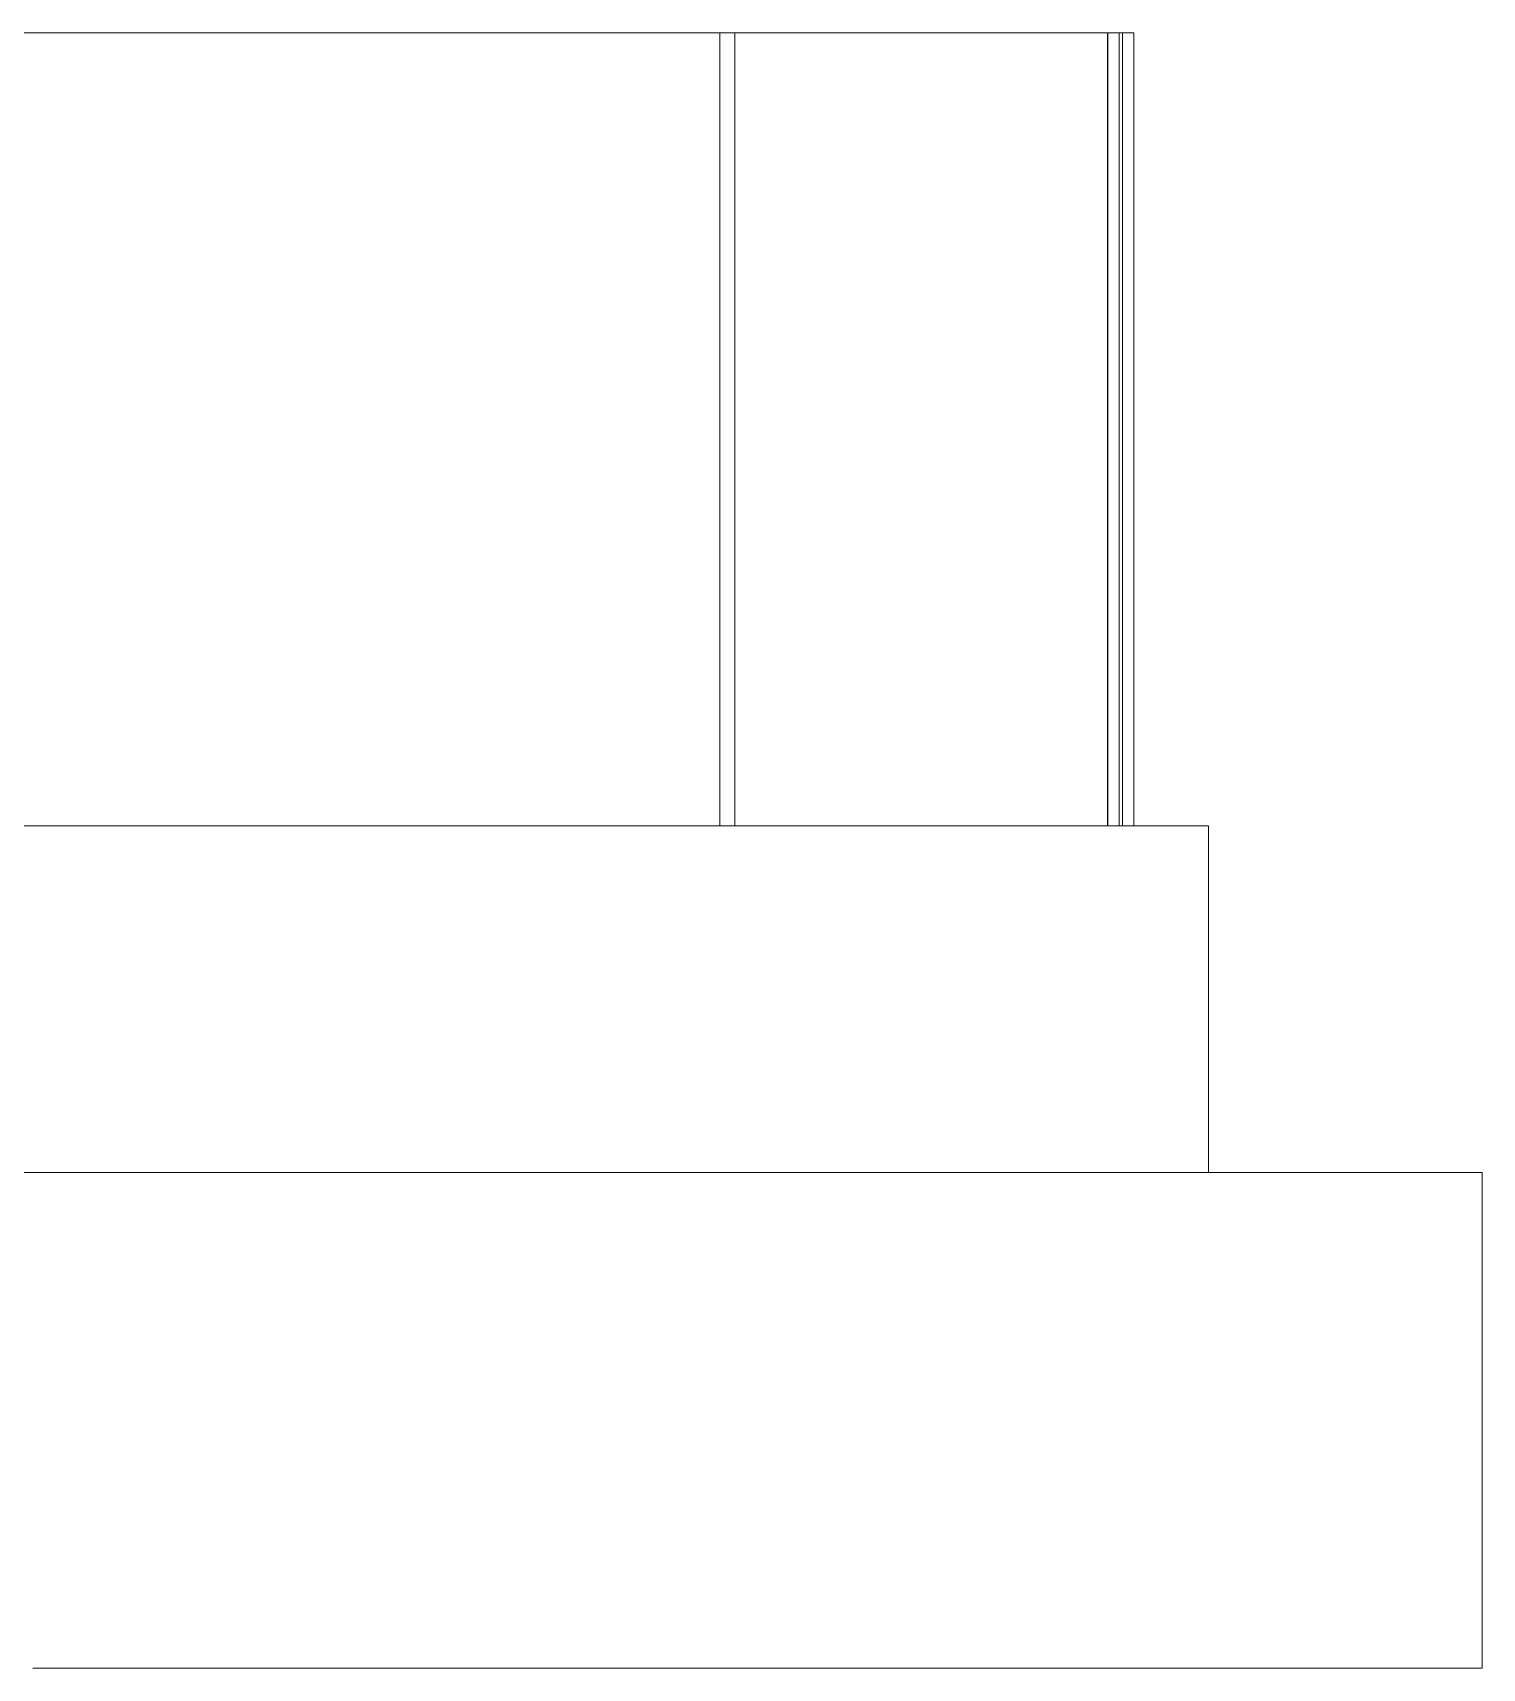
# Model space of a CAD drawing. Header units: millimetres. Extents: x -2171 to 1563, y -1758 to -1505.
# Drawn here: x -141.176 to -139.714, y -1741.284 to -1739.634 of the extents above; entities that cross this region are included whole.
import ezdxf

# ---------------------------------------------------------------- set-up
doc = ezdxf.new("R2010")
doc.units = ezdxf.units.MM
doc.linetypes.add('Wipeout_Contour', pattern=[1000, 0, -1000])
doc.layers.add('Interior - Stair & Railing', color=7, linetype='Continuous')
doc.layers.add('Structural - Bearing', color=7, linetype='Continuous')
for name, color, linetype, lineweight, true_color in [('Interior - Stair & Railing_Pen_No__102', 7, 'Continuous', 13, 0xcccccc), ('Interior - Stair & Railing_Pen_No__11', 7, 'Continuous', 13, 0x464646), ('Structural - Bearing_Pen_No__102', 7, 'Continuous', 13, 0xcccccc), ('Structural - Bearing_Pen_No__87', 7, 'Continuous', 9, 0x6a6a6a)]:
    doc.layers.add(name, color=color, linetype=linetype, lineweight=lineweight, true_color=true_color)
doc.layers.add('Structural - Bearing_Pen_No__89', color=7, linetype='Continuous', lineweight=13)

# ---------------------------------------------------------------- blocks, each defined once
blk = doc.blocks.new('Section Element_148_1')
at = {"color": 254, "linetype": 'Wipeout_Contour', "lineweight": 0, "ltscale": 78404.661558}
blk.add_wipeout([(13220.4, 14870), (13218.4, 14870), (13218.4, 14070), (13220.4, 14070)], dxfattribs=at).dxf.layer = 'Interior - Stair & Railing'
at = {"color": 254, "linetype": 'Wipeout_Contour', "lineweight": 0, "ltscale": 78388.582462}
blk.add_wipeout([(13208.5, 14870), (13208.5, 14070), (13218.4, 14070), (13218.4, 14870)], dxfattribs=at).dxf.layer = 'Interior - Stair & Railing'
at = {"layer": 'Interior - Stair & Railing_Pen_No__102', "color": 254, "linetype": 'Continuous', "lineweight": 13, "true_color": 0xcccccc}
for p in [(13218.4, 14870), (13220.4, 14070)]:
    blk.add_line(p, (13220.4, 14870), dxfattribs=at)
at = {"color": 254, "linetype": 'Wipeout_Contour', "lineweight": 0, "ltscale": 78351.132067}
blk.add_wipeout([(13190.6, 14070), (13208.5, 14070), (13208.5, 14870), (13190.6, 14870)], dxfattribs=at).dxf.layer = 'Interior - Stair & Railing'
at = {"layer": 'Interior - Stair & Railing_Pen_No__102', "color": 254, "linetype": 'Continuous', "lineweight": 13, "true_color": 0xcccccc}
for p, q in [((13205.4, 14070), (13205.4, 14870)), ((13208.5, 14870), (13218.4, 14870)), ((13208.9, 14870), (13208.9, 14070))]:
    blk.add_line(p, q, dxfattribs=at)
at = {"color": 254, "linetype": 'Wipeout_Contour', "lineweight": 0, "ltscale": 78292.471454}
blk.add_wipeout([(13190.6, 14870), (13164.9, 14870), (13164.9, 14070), (13190.6, 14070)], dxfattribs=at).dxf.layer = 'Interior - Stair & Railing'
at = {"layer": 'Interior - Stair & Railing_Pen_No__102', "color": 254, "linetype": 'Continuous', "lineweight": 13, "true_color": 0xcccccc}
for p, q in [((13190.6, 14870), (13208.5, 14870)), ((13194, 14870), (13194, 14070))]:
    blk.add_line(p, q, dxfattribs=at)
at = {"color": 254, "linetype": 'Wipeout_Contour', "lineweight": 0, "ltscale": 97469.939943}
blk.add_wipeout([(13164.9, 14870), (13131.5, 14870), (13131.5, 14070), (13148.6, 14070), (13164.9, 14070)], dxfattribs=at).dxf.layer = 'Interior - Stair & Railing'
at = {"layer": 'Interior - Stair & Railing_Pen_No__102', "color": 254, "linetype": 'Continuous', "lineweight": 13, "true_color": 0xcccccc}
blk.add_line((13164.9, 14870), (13190.6, 14870), dxfattribs=at)
at = {"color": 254, "linetype": 'Wipeout_Contour', "lineweight": 0, "ltscale": 78112.61748}
blk.add_wipeout([(13131.5, 14870), (13090.3, 14870), (13090.3, 14070), (13131.5, 14070)], dxfattribs=at).dxf.layer = 'Interior - Stair & Railing'
at = {"layer": 'Interior - Stair & Railing_Pen_No__102', "color": 254, "linetype": 'Continuous', "lineweight": 13, "true_color": 0xcccccc}
blk.add_line((13131.5, 14870), (13164.9, 14870), dxfattribs=at)
at = {"color": 254, "linetype": 'Wipeout_Contour', "lineweight": 0, "ltscale": 97207.654727}
blk.add_wipeout([(13041.7, 14070), (13088, 14070), (13090.3, 14070), (13090.3, 14870), (13041.7, 14870)], dxfattribs=at).dxf.layer = 'Interior - Stair & Railing'
at = {"layer": 'Interior - Stair & Railing_Pen_No__102', "color": 254, "linetype": 'Continuous', "lineweight": 13, "true_color": 0xcccccc}
blk.add_line((13090.3, 14870), (13131.5, 14870), dxfattribs=at)
at = {"color": 254, "linetype": 'Wipeout_Contour', "lineweight": 0, "ltscale": 97019.879912}
blk.add_wipeout([(13041.7, 14870), (12985.7, 14870), (12985.7, 14070), (13017.5, 14070), (13041.7, 14070)], dxfattribs=at).dxf.layer = 'Interior - Stair & Railing'
at = {"layer": 'Interior - Stair & Railing_Pen_No__102', "color": 254, "linetype": 'Continuous', "lineweight": 13, "true_color": 0xcccccc}
blk.add_line((13041.7, 14870), (13090.3, 14870), dxfattribs=at)
at = {"color": 254, "linetype": 'Wipeout_Contour', "lineweight": 0, "ltscale": 96806.649142}
blk.add_wipeout([(12985.7, 14870), (12922.6, 14870), (12922.6, 14070), (12937.4, 14070), (12985.7, 14070)], dxfattribs=at).dxf.layer = 'Interior - Stair & Railing'
at = {"layer": 'Interior - Stair & Railing_Pen_No__102', "color": 254, "linetype": 'Continuous', "lineweight": 13, "true_color": 0xcccccc}
blk.add_line((12985.7, 14870), (13041.7, 14870), dxfattribs=at)
at = {"color": 254, "linetype": 'Wipeout_Contour', "lineweight": 0, "ltscale": 77515.807798}
blk.add_wipeout([(12922.6, 14870), (12852.8, 14870), (12852.8, 14070), (12922.6, 14070)], dxfattribs=at).dxf.layer = 'Interior - Stair & Railing'
at = {"layer": 'Interior - Stair & Railing_Pen_No__102', "color": 254, "linetype": 'Continuous', "lineweight": 13, "true_color": 0xcccccc}
blk.add_line((12922.6, 14870), (12985.7, 14870), dxfattribs=at)
at = {"color": 254, "linetype": 'Wipeout_Contour', "lineweight": 0, "ltscale": 77422.516603}
blk.add_wipeout([(12852.4, 14070), (12852.8, 14070), (12852.8, 14870), (12852.4, 14870)], dxfattribs=at).dxf.layer = 'Interior - Stair & Railing'
at = {"color": 254, "linetype": 'Wipeout_Contour', "lineweight": 0, "ltscale": 96373.063478}
blk.add_wipeout([(12852.4, 14870), (12775.6, 14870), (12775.6, 14070), (12848.1, 14070), (12852.4, 14070)], dxfattribs=at).dxf.layer = 'Interior - Stair & Railing'
at = {"layer": 'Interior - Stair & Railing_Pen_No__102', "color": 254, "linetype": 'Continuous', "lineweight": 13, "true_color": 0xcccccc}
blk.add_line((12852.8, 14870), (12922.6, 14870), dxfattribs=at)
at = {"layer": 'Interior - Stair & Railing_Pen_No__11', "color": 49, "linetype": 'Continuous', "lineweight": 13, "true_color": 0x464646}
blk.add_line((12852.4, 14870), (12852.8, 14870), dxfattribs=at)
at = {"color": 254, "linetype": 'Wipeout_Contour', "lineweight": 0, "ltscale": 77108.121754}
blk.add_wipeout([(12692.2, 14870), (12692.2, 14070), (12775.6, 14070), (12775.6, 14870)], dxfattribs=at).dxf.layer = 'Interior - Stair & Railing'
at = {"layer": 'Interior - Stair & Railing_Pen_No__11', "color": 49, "linetype": 'Continuous', "lineweight": 13, "true_color": 0x464646}
blk.add_line((12775.6, 14870), (12852.4, 14870), dxfattribs=at)
at = {"color": 254, "linetype": 'Wipeout_Contour', "lineweight": 0, "ltscale": 95795.980657}
blk.add_wipeout([(12692.2, 14870), (12602.7, 14870), (12602.7, 14070), (12643.4, 14070), (12692.2, 14070)], dxfattribs=at).dxf.layer = 'Interior - Stair & Railing'
at = {"layer": 'Interior - Stair & Railing_Pen_No__11', "color": 49, "linetype": 'Continuous', "lineweight": 13, "true_color": 0x464646}
blk.add_line((12692.2, 14870), (12775.6, 14870), dxfattribs=at)
at = {"color": 254, "linetype": 'Wipeout_Contour', "lineweight": 0, "ltscale": 95476.861923}
blk.add_wipeout([(12602.7, 14870), (12507.3, 14870), (12507.3, 14070), (12528.9, 14070), (12602.7, 14070)], dxfattribs=at).dxf.layer = 'Interior - Stair & Railing'
at = {"layer": 'Interior - Stair & Railing_Pen_No__11', "color": 49, "linetype": 'Continuous', "lineweight": 13, "true_color": 0x464646}
blk.add_line((12602.7, 14870), (12692.2, 14870), dxfattribs=at)
at = {"color": 254, "linetype": 'Wipeout_Contour', "lineweight": 0, "ltscale": 95188.224168}
blk.add_wipeout([(12507.3, 14870), (12406.3, 14870), (12406.3, 14070), (12481.7, 14070), (12507.3, 14070)], dxfattribs=at).dxf.layer = 'Interior - Stair & Railing'
at = {"layer": 'Interior - Stair & Railing_Pen_No__11', "color": 49, "linetype": 'Continuous', "lineweight": 13, "true_color": 0x464646}
blk.add_line((12507.3, 14870), (12602.7, 14870), dxfattribs=at)
at = {"color": 254, "linetype": 'Wipeout_Contour', "lineweight": 0, "ltscale": 76110.504715}
blk.add_wipeout([(12300, 14870), (12300, 14070), (12406.3, 14070), (12406.3, 14870)], dxfattribs=at).dxf.layer = 'Interior - Stair & Railing'
at = {"layer": 'Interior - Stair & Railing_Pen_No__11', "color": 49, "linetype": 'Continuous', "lineweight": 13, "true_color": 0x464646}
blk.add_line((12406.3, 14870), (12507.3, 14870), dxfattribs=at)
at = {"color": 254, "linetype": 'Wipeout_Contour', "lineweight": 0, "ltscale": 94502.324838}
blk.add_wipeout([(12300, 14870), (12188.9, 14870), (12188.9, 14070), (12278.2, 14070), (12300, 14070)], dxfattribs=at).dxf.layer = 'Interior - Stair & Railing'
at = {"layer": 'Interior - Stair & Railing_Pen_No__11', "color": 49, "linetype": 'Continuous', "lineweight": 13, "true_color": 0x464646}
blk.add_line((12300, 14870), (12406.3, 14870), dxfattribs=at)
at = {"color": 254, "linetype": 'Wipeout_Contour', "lineweight": 0, "ltscale": 75536.634259}
blk.add_wipeout([(12073.2, 14870), (12073.2, 14070), (12188.9, 14070), (12188.9, 14870)], dxfattribs=at).dxf.layer = 'Interior - Stair & Railing'
at = {"layer": 'Interior - Stair & Railing_Pen_No__11', "color": 49, "linetype": 'Continuous', "lineweight": 13, "true_color": 0x464646}
for p, q in [((12073.2, 14870), (12188.9, 14870)), ((12188.9, 14870), (12300, 14870))]:
    blk.add_line(p, q, dxfattribs=at)
blk = doc.blocks.new('Section Element_149_1')
at = {"layer": 'Interior - Stair & Railing_Pen_No__102', "color": 254, "linetype": 'Continuous', "lineweight": 13, "true_color": 0xcccccc}
for p, q in [((12802.9, 14070), (12802.9, 14870)), ((12817.9, 14070), (12817.9, 14870)), ((13193.8, 14870), (13193.8, 14070)), ((13208.8, 14870), (13208.8, 14070))]:
    blk.add_line(p, q, dxfattribs=at)
blk = doc.blocks.new('Section Element_150_1')
at = {"layer": 'Interior - Stair & Railing_Pen_No__102', "color": 254, "linetype": 'Continuous', "lineweight": 13, "true_color": 0xcccccc}
for p, q in [((12802.8, 14070), (12802.8, 14870)), ((12817.8, 14070), (12817.8, 14870))]:
    blk.add_line(p, q, dxfattribs=at)
blk = doc.blocks.new('Section Element_153_1')
at = {"color": 254, "linetype": 'Wipeout_Contour', "lineweight": 0, "ltscale": 76915.584982}
blk.add_wipeout([(13287.5, 14070), (13287.5, 13720), (13295.6, 13720), (13295.6, 14070)], dxfattribs=at).dxf.layer = 'Structural - Bearing'
at = {"color": 254, "linetype": 'Wipeout_Contour', "lineweight": 0, "ltscale": 76878.340014}
blk.add_wipeout([(13268.6, 13720), (13287.5, 13720), (13287.5, 14070), (13268.6, 14070)], dxfattribs=at).dxf.layer = 'Structural - Bearing'
at = {"layer": 'Structural - Bearing_Pen_No__102', "color": 254, "linetype": 'Continuous', "lineweight": 13, "true_color": 0xcccccc}
for p in [(13287.5, 14070), (13295.6, 13720)]:
    blk.add_line(p, (13295.6, 14070), dxfattribs=at)
at = {"color": 254, "linetype": 'Wipeout_Contour', "lineweight": 0, "ltscale": 76811.519854}
blk.add_wipeout([(13239.1, 14070), (13239.1, 13720), (13268.6, 13720), (13268.6, 14070)], dxfattribs=at).dxf.layer = 'Structural - Bearing'
at = {"layer": 'Structural - Bearing_Pen_No__102', "color": 254, "linetype": 'Continuous', "lineweight": 13, "true_color": 0xcccccc}
blk.add_line((13268.6, 14070), (13287.5, 14070), dxfattribs=at)
at = {"color": 254, "linetype": 'Wipeout_Contour', "lineweight": 0, "ltscale": 76715.501054}
blk.add_wipeout([(13199, 13720), (13239.1, 13720), (13239.1, 14070), (13199, 14070)], dxfattribs=at).dxf.layer = 'Structural - Bearing'
at = {"layer": 'Structural - Bearing_Pen_No__102', "color": 254, "linetype": 'Continuous', "lineweight": 13, "true_color": 0xcccccc}
blk.add_line((13239.1, 14070), (13268.6, 14070), dxfattribs=at)
at = {"color": 254, "linetype": 'Wipeout_Contour', "lineweight": 0, "ltscale": 76590.824}
blk.add_wipeout([(13148.6, 14070), (13148.6, 13720), (13199, 13720), (13199, 14070)], dxfattribs=at).dxf.layer = 'Structural - Bearing'
at = {"layer": 'Structural - Bearing_Pen_No__102', "color": 254, "linetype": 'Continuous', "lineweight": 13, "true_color": 0xcccccc}
blk.add_line((13199, 14070), (13239.1, 14070), dxfattribs=at)
at = {"color": 254, "linetype": 'Wipeout_Contour', "lineweight": 0, "ltscale": 76438.189134}
blk.add_wipeout([(13088, 14070), (13088, 13720), (13148.6, 13720), (13148.6, 14070)], dxfattribs=at).dxf.layer = 'Structural - Bearing'
at = {"layer": 'Structural - Bearing_Pen_No__102', "color": 254, "linetype": 'Continuous', "lineweight": 13, "true_color": 0xcccccc}
blk.add_line((13148.6, 14070), (13199, 14070), dxfattribs=at)
at = {"color": 254, "linetype": 'Wipeout_Contour', "lineweight": 0, "ltscale": 76258.45202}
blk.add_wipeout([(13017.5, 14070), (13017.5, 13720), (13088, 13720), (13088, 14070)], dxfattribs=at).dxf.layer = 'Structural - Bearing'
at = {"layer": 'Structural - Bearing_Pen_No__102', "color": 254, "linetype": 'Continuous', "lineweight": 13, "true_color": 0xcccccc}
blk.add_line((13088, 14070), (13148.6, 14070), dxfattribs=at)
at = {"color": 254, "linetype": 'Wipeout_Contour', "lineweight": 0, "ltscale": 76057.43763}
blk.add_wipeout([(12940.9, 14070), (12940.9, 13720), (13017.5, 13720), (13017.5, 14070)], dxfattribs=at).dxf.layer = 'Structural - Bearing'
at = {"layer": 'Structural - Bearing_Pen_No__102', "color": 254, "linetype": 'Continuous', "lineweight": 13, "true_color": 0xcccccc}
blk.add_line((13017.5, 14070), (13088, 14070), dxfattribs=at)
at = {"color": 254, "linetype": 'Wipeout_Contour', "lineweight": 0, "ltscale": 75948.132784}
blk.add_wipeout([(12940.9, 14070), (12937.4, 14070), (12937.4, 13720), (12940.9, 13720)], dxfattribs=at).dxf.layer = 'Structural - Bearing'
at = {"color": 254, "linetype": 'Wipeout_Contour', "lineweight": 0, "ltscale": 75821.831569}
blk.add_wipeout([(12848.1, 14070), (12848.1, 13720), (12937.4, 13720), (12937.4, 14070)], dxfattribs=at).dxf.layer = 'Structural - Bearing'
at = {"layer": 'Structural - Bearing_Pen_No__102', "color": 254, "linetype": 'Continuous', "lineweight": 13, "true_color": 0xcccccc}
blk.add_line((12940.9, 14070), (13017.5, 14070), dxfattribs=at)
at = {"layer": 'Structural - Bearing_Pen_No__87', "color": 251, "linetype": 'Continuous', "lineweight": 9, "true_color": 0x6a6a6a}
blk.add_line((12937.4, 14070), (12940.9, 14070), dxfattribs=at)
at = {"color": 254, "linetype": 'Wipeout_Contour', "lineweight": 0, "ltscale": 75567.375247}
blk.add_wipeout([(12750, 14070), (12750, 13720), (12848.1, 13720), (12848.1, 14070)], dxfattribs=at).dxf.layer = 'Structural - Bearing'
at = {"layer": 'Structural - Bearing_Pen_No__87', "color": 251, "linetype": 'Continuous', "lineweight": 9, "true_color": 0x6a6a6a}
blk.add_line((12848.1, 14070), (12937.4, 14070), dxfattribs=at)
at = {"color": 254, "linetype": 'Wipeout_Contour', "lineweight": 0, "ltscale": 75290.653424}
blk.add_wipeout([(12643.4, 14070), (12643.4, 13720), (12750, 13720), (12750, 14070)], dxfattribs=at).dxf.layer = 'Structural - Bearing'
at = {"layer": 'Structural - Bearing_Pen_No__87', "color": 251, "linetype": 'Continuous', "lineweight": 9, "true_color": 0x6a6a6a}
blk.add_line((12750, 14070), (12848.1, 14070), dxfattribs=at)
at = {"color": 254, "linetype": 'Wipeout_Contour', "lineweight": 0, "ltscale": 74993.185854}
blk.add_wipeout([(12528.9, 14070), (12528.9, 13720), (12643.4, 13720), (12643.4, 14070)], dxfattribs=at).dxf.layer = 'Structural - Bearing'
at = {"layer": 'Structural - Bearing_Pen_No__87', "color": 251, "linetype": 'Continuous', "lineweight": 9, "true_color": 0x6a6a6a}
blk.add_line((12643.4, 14070), (12750, 14070), dxfattribs=at)
at = {"color": 254, "linetype": 'Wipeout_Contour', "lineweight": 0, "ltscale": 74676.595971}
blk.add_wipeout([(12528.9, 14070), (12407, 14070), (12407, 13720), (12528.9, 13720)], dxfattribs=at).dxf.layer = 'Structural - Bearing'
at = {"layer": 'Structural - Bearing_Pen_No__87', "color": 251, "linetype": 'Continuous', "lineweight": 9, "true_color": 0x6a6a6a}
blk.add_line((12528.9, 14070), (12643.4, 14070), dxfattribs=at)
at = {"color": 254, "linetype": 'Wipeout_Contour', "lineweight": 0, "ltscale": 74342.599287}
blk.add_wipeout([(12278.2, 14070), (12278.2, 13720), (12407, 13720), (12407, 14070)], dxfattribs=at).dxf.layer = 'Structural - Bearing'
at = {"layer": 'Structural - Bearing_Pen_No__87', "color": 251, "linetype": 'Continuous', "lineweight": 9, "true_color": 0x6a6a6a}
blk.add_line((12407, 14070), (12528.9, 14070), dxfattribs=at)
at = {"color": 254, "linetype": 'Wipeout_Contour', "lineweight": 0, "ltscale": 73992.990987}
blk.add_wipeout([(12143, 14070), (12143, 13720), (12278.2, 13720), (12278.2, 14070)], dxfattribs=at).dxf.layer = 'Structural - Bearing'
at = {"layer": 'Structural - Bearing_Pen_No__87', "color": 251, "linetype": 'Continuous', "lineweight": 9, "true_color": 0x6a6a6a}
blk.add_line((12278.2, 14070), (12407, 14070), dxfattribs=at)
at = {"color": 254, "linetype": 'Wipeout_Contour', "lineweight": 0, "ltscale": 73629.633074}
blk.add_wipeout([(12002.1, 14070), (12002.1, 13720), (12143, 13720), (12143, 14070)], dxfattribs=at).dxf.layer = 'Structural - Bearing'
at = {"layer": 'Structural - Bearing_Pen_No__87', "color": 251, "linetype": 'Continuous', "lineweight": 9, "true_color": 0x6a6a6a}
for p, q in [((12002.1, 14070), (12143, 14070)), ((12143, 14070), (12278.2, 14070))]:
    blk.add_line(p, q, dxfattribs=at)
blk = doc.blocks.new('Section Element_396_1')
at = {"color": 254, "linetype": 'Wipeout_Contour', "lineweight": 0, "ltscale": 73167.263967}
blk.add_wipeout([(12109.8, 13720), (12109.8, 13570), (12254, 13570), (12254, 13720)], dxfattribs=at).dxf.layer = 'Structural - Bearing'
at = {"color": 254, "linetype": 'Wipeout_Contour', "lineweight": 0, "ltscale": 76105.098914}
blk.add_wipeout([(13257.3, 13720), (13257.3, 13570), (13261.4, 13570), (13261.4, 13720)], dxfattribs=at).dxf.layer = 'Structural - Bearing'
at = {"layer": 'Structural - Bearing_Pen_No__89', "color": 7, "linetype": 'Continuous', "lineweight": 13}
blk.add_line((11960.9, 13720), (12109.8, 13720), dxfattribs=at)
at = {"color": 254, "linetype": 'Wipeout_Contour', "lineweight": 0, "ltscale": 73545.725727}
blk.add_wipeout([(12393.1, 13720), (12254, 13720), (12254, 13570), (12393.1, 13570)], dxfattribs=at).dxf.layer = 'Structural - Bearing'
at = {"layer": 'Structural - Bearing_Pen_No__89', "color": 7, "linetype": 'Continuous', "lineweight": 13}
blk.add_line((12109.8, 13720), (12254, 13720), dxfattribs=at)
at = {"color": 254, "linetype": 'Wipeout_Contour', "lineweight": 0, "ltscale": 73911.843019}
blk.add_wipeout([(12526.3, 13720), (12393.1, 13720), (12393.1, 13570), (12526.3, 13570)], dxfattribs=at).dxf.layer = 'Structural - Bearing'
at = {"layer": 'Structural - Bearing_Pen_No__89', "color": 7, "linetype": 'Continuous', "lineweight": 13}
blk.add_line((12254, 13720), (12393.1, 13720), dxfattribs=at)
at = {"color": 254, "linetype": 'Wipeout_Contour', "lineweight": 0, "ltscale": 74263.970029}
blk.add_wipeout([(12653.4, 13720), (12526.3, 13720), (12526.3, 13570), (12653.4, 13570)], dxfattribs=at).dxf.layer = 'Structural - Bearing'
at = {"layer": 'Structural - Bearing_Pen_No__89', "color": 7, "linetype": 'Continuous', "lineweight": 13}
blk.add_line((12393.1, 13720), (12526.3, 13720), dxfattribs=at)
at = {"color": 254, "linetype": 'Wipeout_Contour', "lineweight": 0, "ltscale": 74600.510248}
blk.add_wipeout([(12653.4, 13570), (12773.9, 13570), (12773.9, 13720), (12653.4, 13720)], dxfattribs=at).dxf.layer = 'Structural - Bearing'
at = {"layer": 'Structural - Bearing_Pen_No__89', "color": 7, "linetype": 'Continuous', "lineweight": 13}
blk.add_line((12526.3, 13720), (12653.4, 13720), dxfattribs=at)
at = {"color": 254, "linetype": 'Wipeout_Contour', "lineweight": 0, "ltscale": 74919.926157}
blk.add_wipeout([(12773.9, 13720), (12773.9, 13570), (12887.2, 13570), (12887.2, 13720)], dxfattribs=at).dxf.layer = 'Structural - Bearing'
at = {"layer": 'Structural - Bearing_Pen_No__89', "color": 7, "linetype": 'Continuous', "lineweight": 13}
blk.add_line((12653.4, 13720), (12773.9, 13720), dxfattribs=at)
at = {"color": 254, "linetype": 'Wipeout_Contour', "lineweight": 0, "ltscale": 75220.748704}
blk.add_wipeout([(12992.9, 13720), (12887.2, 13720), (12887.2, 13570), (12992.9, 13570)], dxfattribs=at).dxf.layer = 'Structural - Bearing'
at = {"layer": 'Structural - Bearing_Pen_No__89', "color": 7, "linetype": 'Continuous', "lineweight": 13}
blk.add_line((12773.9, 13720), (12887.2, 13720), dxfattribs=at)
at = {"color": 254, "linetype": 'Wipeout_Contour', "lineweight": 0, "ltscale": 75501.586091}
blk.add_wipeout([(12992.9, 13720), (12992.9, 13570), (13090.8, 13570), (13090.8, 13720)], dxfattribs=at).dxf.layer = 'Structural - Bearing'
at = {"layer": 'Structural - Bearing_Pen_No__89', "color": 7, "linetype": 'Continuous', "lineweight": 13}
blk.add_line((12887.2, 13720), (12992.9, 13720), dxfattribs=at)
at = {"color": 254, "linetype": 'Wipeout_Contour', "lineweight": 0, "ltscale": 75761.132225}
blk.add_wipeout([(13180.4, 13720), (13090.8, 13720), (13090.8, 13570), (13180.4, 13570)], dxfattribs=at).dxf.layer = 'Structural - Bearing'
at = {"layer": 'Structural - Bearing_Pen_No__89', "color": 7, "linetype": 'Continuous', "lineweight": 13}
blk.add_line((12992.9, 13720), (13090.8, 13720), dxfattribs=at)
at = {"color": 254, "linetype": 'Wipeout_Contour', "lineweight": 0, "ltscale": 75992.347474}
blk.add_wipeout([(13180.4, 13720), (13180.4, 13570), (13257.3, 13570), (13257.3, 13720)], dxfattribs=at).dxf.layer = 'Structural - Bearing'
at = {"layer": 'Structural - Bearing_Pen_No__89', "color": 7, "linetype": 'Continuous', "lineweight": 13}
blk.add_line((13090.8, 13720), (13180.4, 13720), dxfattribs=at)
at = {"color": 254, "linetype": 'Wipeout_Contour', "lineweight": 0, "ltscale": 76211.601261}
blk.add_wipeout([(13333.6, 13720), (13261.4, 13720), (13261.4, 13570), (13333.6, 13570)], dxfattribs=at).dxf.layer = 'Structural - Bearing'
at = {"layer": 'Structural - Bearing_Pen_No__102', "color": 254, "linetype": 'Continuous', "lineweight": 13, "true_color": 0xcccccc}
blk.add_line((13257.3, 13720), (13261.4, 13720), dxfattribs=at)
at = {"layer": 'Structural - Bearing_Pen_No__89', "color": 7, "linetype": 'Continuous', "lineweight": 13}
blk.add_line((13180.4, 13720), (13257.3, 13720), dxfattribs=at)
at = {"color": 254, "linetype": 'Wipeout_Contour', "lineweight": 0, "ltscale": 76400.407952}
blk.add_wipeout([(13396.5, 13720), (13333.6, 13720), (13333.6, 13570), (13396.5, 13570)], dxfattribs=at).dxf.layer = 'Structural - Bearing'
at = {"layer": 'Structural - Bearing_Pen_No__102', "color": 254, "linetype": 'Continuous', "lineweight": 13, "true_color": 0xcccccc}
blk.add_line((13261.4, 13720), (13333.6, 13720), dxfattribs=at)
at = {"color": 254, "linetype": 'Wipeout_Contour', "lineweight": 0, "ltscale": 76563.703505}
blk.add_wipeout([(13450.1, 13720), (13396.5, 13720), (13396.5, 13570), (13450.1, 13570)], dxfattribs=at).dxf.layer = 'Structural - Bearing'
at = {"layer": 'Structural - Bearing_Pen_No__102', "color": 254, "linetype": 'Continuous', "lineweight": 13, "true_color": 0xcccccc}
blk.add_line((13333.6, 13720), (13396.5, 13720), dxfattribs=at)
at = {"color": 254, "linetype": 'Wipeout_Contour', "lineweight": 0, "ltscale": 76700.715347}
blk.add_wipeout([(13494.1, 13720), (13450.1, 13720), (13450.1, 13570), (13494.1, 13570)], dxfattribs=at).dxf.layer = 'Structural - Bearing'
at = {"layer": 'Structural - Bearing_Pen_No__102', "color": 254, "linetype": 'Continuous', "lineweight": 13, "true_color": 0xcccccc}
blk.add_line((13396.5, 13720), (13450.1, 13720), dxfattribs=at)
at = {"color": 254, "linetype": 'Wipeout_Contour', "lineweight": 0, "ltscale": 76810.793971}
blk.add_wipeout([(13528.4, 13720), (13494.1, 13720), (13494.1, 13570), (13528.4, 13570)], dxfattribs=at).dxf.layer = 'Structural - Bearing'
at = {"layer": 'Structural - Bearing_Pen_No__102', "color": 254, "linetype": 'Continuous', "lineweight": 13, "true_color": 0xcccccc}
blk.add_line((13450.1, 13720), (13494.1, 13720), dxfattribs=at)
at = {"color": 254, "linetype": 'Wipeout_Contour', "lineweight": 0, "ltscale": 76893.416722}
blk.add_wipeout([(13552.8, 13720), (13528.4, 13720), (13528.4, 13570), (13552.8, 13570)], dxfattribs=at).dxf.layer = 'Structural - Bearing'
at = {"layer": 'Structural - Bearing_Pen_No__102', "color": 254, "linetype": 'Continuous', "lineweight": 13, "true_color": 0xcccccc}
blk.add_line((13494.1, 13720), (13528.4, 13720), dxfattribs=at)
at = {"color": 254, "linetype": 'Wipeout_Contour', "lineweight": 0, "ltscale": 76948.190834}
blk.add_wipeout([(13552.8, 13720), (13552.8, 13570), (13567.3, 13570), (13567.3, 13720)], dxfattribs=at).dxf.layer = 'Structural - Bearing'
at = {"layer": 'Structural - Bearing_Pen_No__102', "color": 254, "linetype": 'Continuous', "lineweight": 13, "true_color": 0xcccccc}
blk.add_line((13528.4, 13720), (13552.8, 13720), dxfattribs=at)
at = {"color": 254, "linetype": 'Wipeout_Contour', "lineweight": 0, "ltscale": 76974.855711}
blk.add_wipeout([(13571.7, 13720), (13567.3, 13720), (13567.3, 13570), (13571.7, 13570)], dxfattribs=at).dxf.layer = 'Structural - Bearing'
at = {"layer": 'Structural - Bearing_Pen_No__102', "color": 254, "linetype": 'Continuous', "lineweight": 13, "true_color": 0xcccccc}
for p, q in [((13552.8, 13720), (13567.3, 13720)), ((13567.3, 13720), (13571.7, 13720)), ((13571.7, 13570), (13571.7, 13720))]:
    blk.add_line(p, q, dxfattribs=at)
blk = doc.blocks.new('Section Element_412_1')
at = {"color": 254, "linetype": 'Wipeout_Contour', "lineweight": 0, "ltscale": 76104.983425}
blk.add_wipeout([(13528.4, 13570), (13494.3, 13570), (13494.3, 13220), (13528.4, 13220)], dxfattribs=at).dxf.layer = 'Structural - Bearing'
at = {"color": 254, "linetype": 'Wipeout_Contour', "lineweight": 0, "ltscale": 76188.186208}
blk.add_wipeout([(13552.8, 13570), (13528.4, 13570), (13528.4, 13220), (13552.8, 13220)], dxfattribs=at).dxf.layer = 'Structural - Bearing'
at = {"layer": 'Structural - Bearing_Pen_No__102', "color": 254, "linetype": 'Continuous', "lineweight": 13, "true_color": 0xcccccc}
blk.add_line((13528.4, 13220), (13494.3, 13220), dxfattribs=at)
at = {"color": 254, "linetype": 'Wipeout_Contour', "lineweight": 0, "ltscale": 76243.468943}
blk.add_wipeout([(13552.8, 13570), (13552.8, 13220), (13567.3, 13220), (13567.3, 13570)], dxfattribs=at).dxf.layer = 'Structural - Bearing'
at = {"layer": 'Structural - Bearing_Pen_No__102', "color": 254, "linetype": 'Continuous', "lineweight": 13, "true_color": 0xcccccc}
blk.add_line((13552.8, 13220), (13528.4, 13220), dxfattribs=at)
at = {"color": 254, "linetype": 'Wipeout_Contour', "lineweight": 0, "ltscale": 76270.381157}
blk.add_wipeout([(13571.7, 13570), (13567.3, 13570), (13567.3, 13220), (13571.7, 13220)], dxfattribs=at).dxf.layer = 'Structural - Bearing'
at = {"layer": 'Structural - Bearing_Pen_No__102', "color": 254, "linetype": 'Continuous', "lineweight": 13, "true_color": 0xcccccc}
for p, q in [((13571.7, 13570), (13571.7, 13220)), ((13567.3, 13220), (13552.8, 13220)), ((13571.7, 13220), (13567.3, 13220))]:
    blk.add_line(p, q, dxfattribs=at)
blk = doc.blocks.new('Section Element_413_1')
at = {"color": 254, "linetype": 'Wipeout_Contour', "lineweight": 0, "ltscale": 72425.609126}
blk.add_wipeout([(12109.8, 13570), (12109.8, 13220), (12254, 13220), (12254, 13570)], dxfattribs=at).dxf.layer = 'Structural - Bearing'
at = {"color": 254, "linetype": 'Wipeout_Contour', "lineweight": 0, "ltscale": 75392.466816}
blk.add_wipeout([(13257.3, 13570), (13257.3, 13220), (13261.4, 13220), (13261.4, 13570)], dxfattribs=at).dxf.layer = 'Structural - Bearing'
at = {"color": 254, "linetype": 'Wipeout_Contour', "lineweight": 0, "ltscale": 76056.302702}
blk.add_wipeout([(13494.3, 13220), (13494.3, 13570), (13494.1, 13570), (13494.1, 13220)], dxfattribs=at).dxf.layer = 'Structural - Bearing'
at = {"color": 254, "linetype": 'Wipeout_Contour', "lineweight": 0, "ltscale": 72807.942293}
blk.add_wipeout([(12393.1, 13570), (12254, 13570), (12254, 13220), (12393.1, 13220)], dxfattribs=at).dxf.layer = 'Structural - Bearing'
at = {"layer": 'Structural - Bearing_Pen_No__87', "color": 251, "linetype": 'Continuous', "lineweight": 9, "true_color": 0x6a6a6a}
blk.add_line((12109.8, 13220), (12254, 13220), dxfattribs=at)
at = {"color": 254, "linetype": 'Wipeout_Contour', "lineweight": 0, "ltscale": 73177.766216}
blk.add_wipeout([(12393.1, 13570), (12393.1, 13220), (12526.3, 13220), (12526.3, 13570)], dxfattribs=at).dxf.layer = 'Structural - Bearing'
at = {"layer": 'Structural - Bearing_Pen_No__87', "color": 251, "linetype": 'Continuous', "lineweight": 9, "true_color": 0x6a6a6a}
blk.add_line((12254, 13220), (12393.1, 13220), dxfattribs=at)
at = {"color": 254, "linetype": 'Wipeout_Contour', "lineweight": 0, "ltscale": 73533.423038}
blk.add_wipeout([(12653.4, 13570), (12526.3, 13570), (12526.3, 13220), (12653.4, 13220)], dxfattribs=at).dxf.layer = 'Structural - Bearing'
at = {"layer": 'Structural - Bearing_Pen_No__87', "color": 251, "linetype": 'Continuous', "lineweight": 9, "true_color": 0x6a6a6a}
blk.add_line((12393.1, 13220), (12526.3, 13220), dxfattribs=at)
at = {"color": 254, "linetype": 'Wipeout_Contour', "lineweight": 0, "ltscale": 73873.305062}
blk.add_wipeout([(12653.4, 13220), (12773.9, 13220), (12773.9, 13570), (12653.4, 13570)], dxfattribs=at).dxf.layer = 'Structural - Bearing'
at = {"layer": 'Structural - Bearing_Pen_No__87', "color": 251, "linetype": 'Continuous', "lineweight": 9, "true_color": 0x6a6a6a}
blk.add_line((12526.3, 13220), (12653.4, 13220), dxfattribs=at)
at = {"color": 254, "linetype": 'Wipeout_Contour', "lineweight": 0, "ltscale": 74195.864393}
blk.add_wipeout([(12887.2, 13570), (12773.9, 13570), (12773.9, 13220), (12887.2, 13220)], dxfattribs=at).dxf.layer = 'Structural - Bearing'
at = {"layer": 'Structural - Bearing_Pen_No__87', "color": 251, "linetype": 'Continuous', "lineweight": 9, "true_color": 0x6a6a6a}
blk.add_line((12653.4, 13220), (12773.9, 13220), dxfattribs=at)
at = {"color": 254, "linetype": 'Wipeout_Contour', "lineweight": 0, "ltscale": 74499.6225}
blk.add_wipeout([(12992.9, 13570), (12887.2, 13570), (12887.2, 13220), (12992.9, 13220)], dxfattribs=at).dxf.layer = 'Structural - Bearing'
at = {"layer": 'Structural - Bearing_Pen_No__87', "color": 251, "linetype": 'Continuous', "lineweight": 9, "true_color": 0x6a6a6a}
blk.add_line((12773.9, 13220), (12887.2, 13220), dxfattribs=at)
at = {"color": 254, "linetype": 'Wipeout_Contour', "lineweight": 0, "ltscale": 74783.178895}
blk.add_wipeout([(12992.9, 13570), (12992.9, 13220), (13090.8, 13220), (13090.8, 13570)], dxfattribs=at).dxf.layer = 'Structural - Bearing'
at = {"layer": 'Structural - Bearing_Pen_No__87', "color": 251, "linetype": 'Continuous', "lineweight": 9, "true_color": 0x6a6a6a}
blk.add_line((12887.2, 13220), (12992.9, 13220), dxfattribs=at)
at = {"color": 254, "linetype": 'Wipeout_Contour', "lineweight": 0, "ltscale": 75045.219627}
blk.add_wipeout([(13180.4, 13570), (13090.8, 13570), (13090.8, 13220), (13180.4, 13220)], dxfattribs=at).dxf.layer = 'Structural - Bearing'
at = {"layer": 'Structural - Bearing_Pen_No__87', "color": 251, "linetype": 'Continuous', "lineweight": 9, "true_color": 0x6a6a6a}
blk.add_line((12992.9, 13220), (13090.8, 13220), dxfattribs=at)
at = {"color": 254, "linetype": 'Wipeout_Contour', "lineweight": 0, "ltscale": 75278.642675}
blk.add_wipeout([(13257.3, 13570), (13180.4, 13570), (13180.4, 13220), (13257.3, 13220)], dxfattribs=at).dxf.layer = 'Structural - Bearing'
at = {"layer": 'Structural - Bearing_Pen_No__87', "color": 251, "linetype": 'Continuous', "lineweight": 9, "true_color": 0x6a6a6a}
blk.add_line((13090.8, 13220), (13180.4, 13220), dxfattribs=at)
at = {"color": 254, "linetype": 'Wipeout_Contour', "lineweight": 0, "ltscale": 75499.97718}
blk.add_wipeout([(13261.4, 13570), (13261.4, 13220), (13333.6, 13220), (13333.6, 13570)], dxfattribs=at).dxf.layer = 'Structural - Bearing'
at = {"layer": 'Structural - Bearing_Pen_No__102', "color": 254, "linetype": 'Continuous', "lineweight": 13, "true_color": 0xcccccc}
blk.add_line((13257.3, 13220), (13261.4, 13220), dxfattribs=at)
at = {"layer": 'Structural - Bearing_Pen_No__87', "color": 251, "linetype": 'Continuous', "lineweight": 9, "true_color": 0x6a6a6a}
blk.add_line((13180.4, 13220), (13257.3, 13220), dxfattribs=at)
at = {"color": 254, "linetype": 'Wipeout_Contour', "lineweight": 0, "ltscale": 75690.566005}
blk.add_wipeout([(13333.6, 13570), (13333.6, 13220), (13396.5, 13220), (13396.5, 13570)], dxfattribs=at).dxf.layer = 'Structural - Bearing'
at = {"layer": 'Structural - Bearing_Pen_No__102', "color": 254, "linetype": 'Continuous', "lineweight": 13, "true_color": 0xcccccc}
blk.add_line((13261.4, 13220), (13333.6, 13220), dxfattribs=at)
at = {"color": 254, "linetype": 'Wipeout_Contour', "lineweight": 0, "ltscale": 75855.39567}
blk.add_wipeout([(13396.5, 13570), (13396.5, 13220), (13450.1, 13220), (13450.1, 13570)], dxfattribs=at).dxf.layer = 'Structural - Bearing'
at = {"layer": 'Structural - Bearing_Pen_No__102', "color": 254, "linetype": 'Continuous', "lineweight": 13, "true_color": 0xcccccc}
blk.add_line((13333.6, 13220), (13396.5, 13220), dxfattribs=at)
at = {"color": 254, "linetype": 'Wipeout_Contour', "lineweight": 0, "ltscale": 75993.689561}
blk.add_wipeout([(13450.1, 13570), (13450.1, 13220), (13494.1, 13220), (13494.1, 13570)], dxfattribs=at).dxf.layer = 'Structural - Bearing'
at = {"layer": 'Structural - Bearing_Pen_No__102', "color": 254, "linetype": 'Continuous', "lineweight": 13, "true_color": 0xcccccc}
for p, q in [((13396.5, 13220), (13450.1, 13220)), ((13450.1, 13220), (13494.1, 13220)), ((13494.1, 13220), (13494.3, 13220))]:
    blk.add_line(p, q, dxfattribs=at)

msp = doc.modelspace()

# ---------------------------------------------------------------- block references
at = {"layer": 'Interior - Stair & Railing', "lineweight": 0, "xscale": 0.001, "yscale": 0.001, "zscale": 0.001}
msp.add_blockref('Section Element_148_1', (-153.2853, -1754.5041), dxfattribs=at)

# ---------------------------------------------------------------- next in the draw order: block references
for name in ['Section Element_150_1', 'Section Element_149_1']:
    msp.add_blockref(name, (-153.2853, -1754.5041), dxfattribs=at)

# ---------------------------------------------------------------- next in the draw order: block references
at = {"layer": 'Structural - Bearing', "lineweight": 0, "xscale": 0.001, "yscale": 0.001, "zscale": 0.001}
msp.add_blockref('Section Element_153_1', (-153.2853, -1754.5041), dxfattribs=at)

# ---------------------------------------------------------------- next in the draw order: block references
msp.add_blockref('Section Element_396_1', (-153.2853, -1754.5041), dxfattribs=at)

# ---------------------------------------------------------------- next in the draw order: block references
msp.add_blockref('Section Element_412_1', (-153.2853, -1754.5041), dxfattribs=at)

# ---------------------------------------------------------------- next in the draw order: block references
msp.add_blockref('Section Element_413_1', (-153.2853, -1754.5041), dxfattribs=at)

doc.saveas('drawing.dxf')
